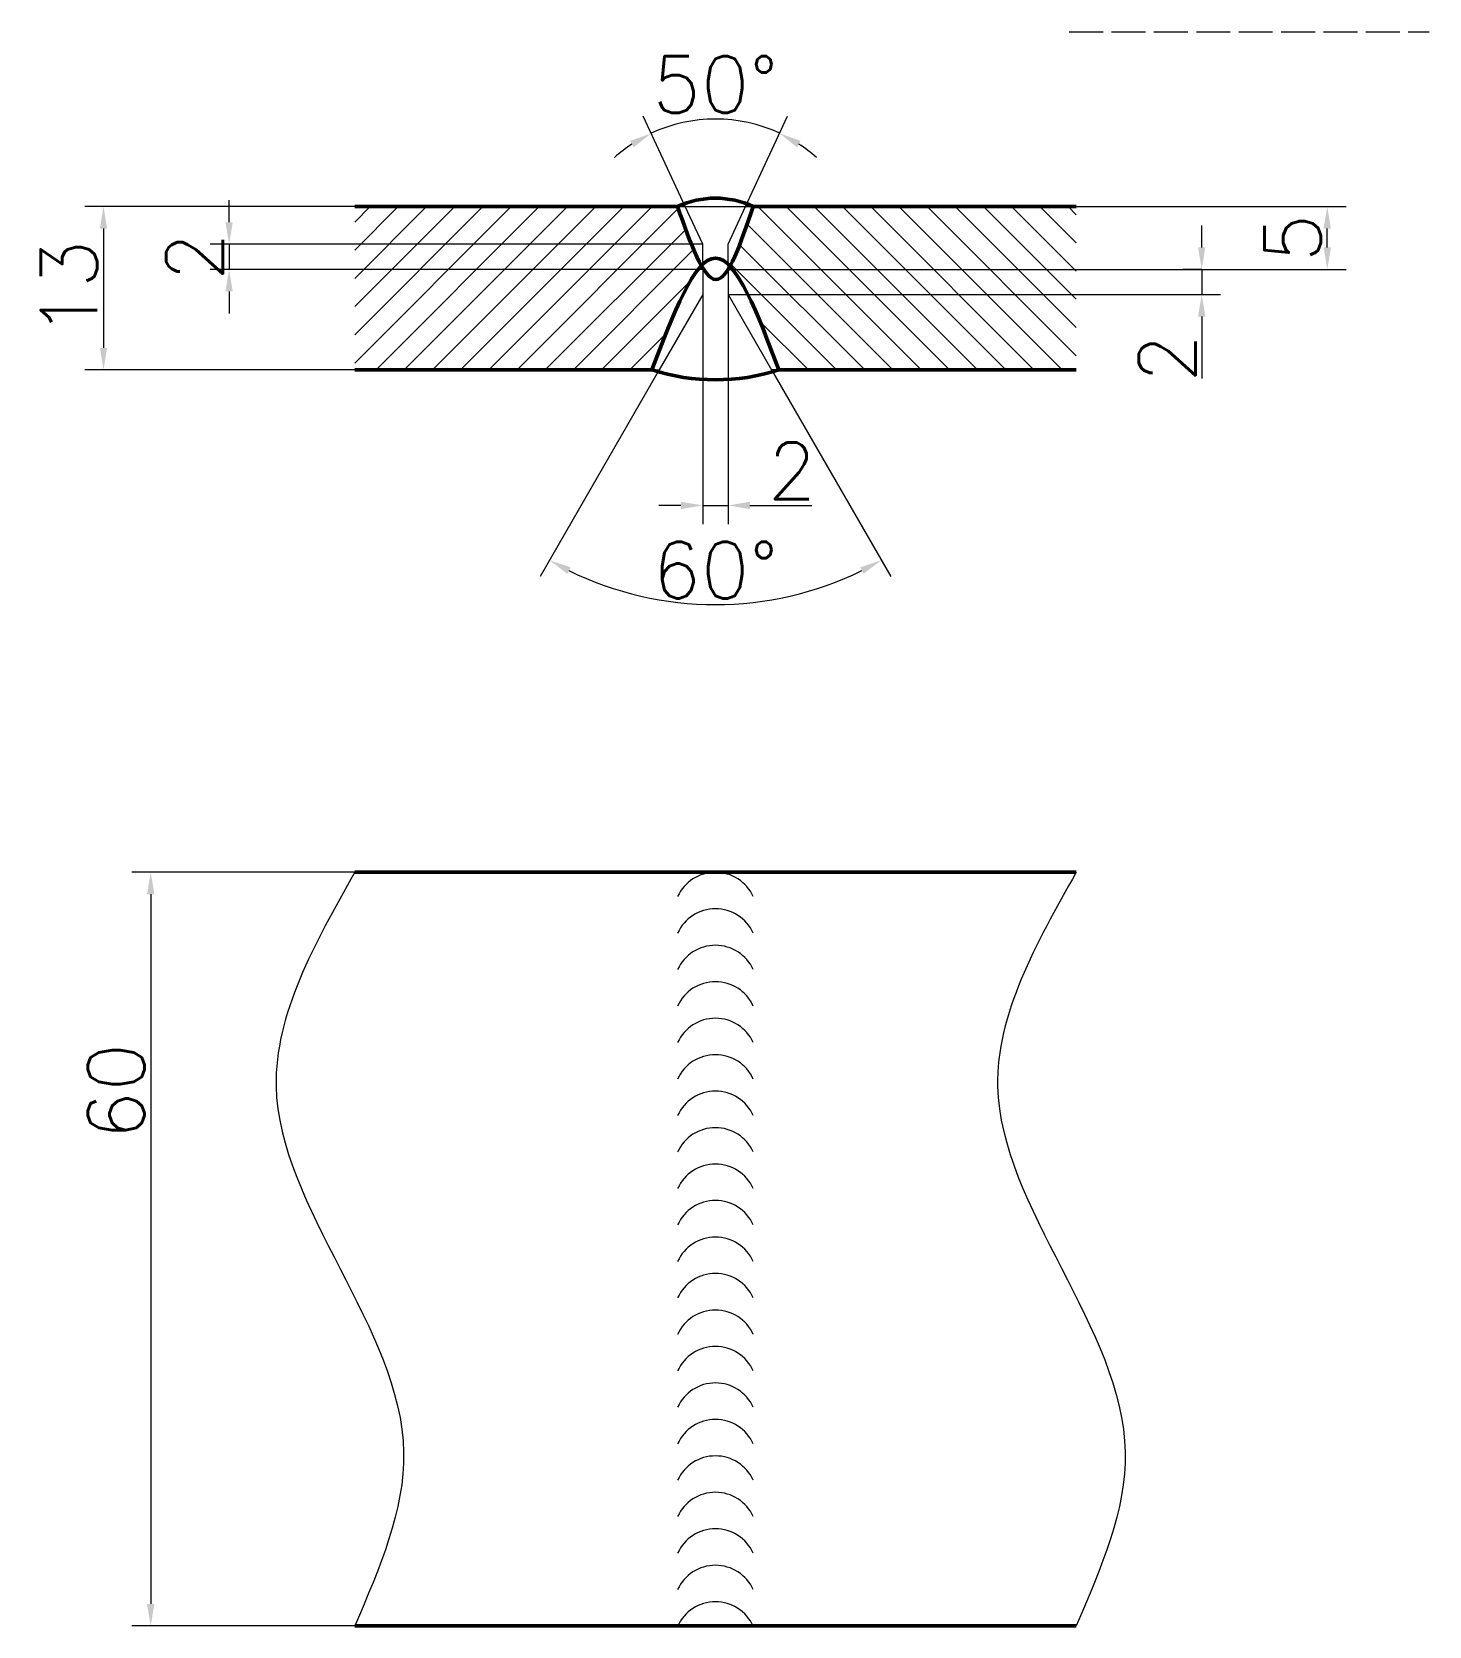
# Model space of a CAD drawing. Extents: x 42 to 153, y -80 to 47.
import ezdxf

# ---------------------------------------------------------------- set-up
doc = ezdxf.new("R2010")
doc.units = 0
doc.linetypes.add('AM_ISO02W050', pattern=[7.5, 6, -1.5])
doc.linetypes.add('HIDDEN', pattern=[9.525, 6.35, -3.175])
doc.layers.get('Defpoints').update_dxf_attribs({"linetype": 'CONTINUOUS'})
for name, color, linetype, lineweight in [('0A widoczne krawedzie i zarysy', 7, 'CONTINUOUS', 50), ('1 zarysy kladow miejscowych', 7, 'CONTINUOUS', 18), ('3 niewidoczne krawedzie', 6, 'HIDDEN', 18), ('5 wymiarowanie', 7, 'CONTINUOUS', 18), ('8 kreskowanie', 7, 'CONTINUOUS', 18)]:
    doc.layers.add(name, color=color, linetype=linetype, lineweight=lineweight)
doc.styles.get("Standard").update_dxf_attribs({"font": 'simplex.shx'})
doc.dimstyles.new('STW25', dxfattribs={"dimscale": 0.5, "dimtxt": 5, "dimasz": 3.5, "dimexe": 3, "dimexo": 0, "dimgap": 1, "dimtad": 1, "dimdec": 1, "dimzin": 9, "dimdsep": 46, "dimtxsty": 'Standard', "dimcen": 0, "dimclrd": 256, "dimclre": 256, "dimclrt": 256, "dimadec": 1, "dimazin": 2, "dimtp": 0.1, "dimtm": 0.1, "dimtfac": 0.71, "dimtdec": 1, "dimtmove": 0, "dimatfit": 3, "dimfxl": 1, "dimtzin": 0, "dimlwd": -1, "dimlwe": -1, "dimarcsym": 0})

# ---------------------------------------------------------------- blocks, each defined once
blk = doc.blocks.new('*U7')
at = {"layer": '5 wymiarowanie', "ltscale": 0.1}
blk.add_arc((0, -2.34), 3.31, 24.5467, 155.4533, dxfattribs=at)
blk = doc.blocks.new('*U8')
at = {"layer": '5 wymiarowanie', "color": 0, "linetype": 'ByBlock', "lineweight": -2, "transparency": 16777216}
for p in [(0, 0), (0, -2.9), (0, -5.81), (0, -8.71), (0, -11.62), (0, -14.52), (0, -17.42), (0, -20.33), (0, -23.23), (0, -26.13), (0, -29.04), (0, -31.94), (0, -34.85), (0, -37.75), (0, -40.65), (0, -43.56), (0, -46.46), (0, -49.36), (0, -52.27), (0, -55.17), (0, -58.08)]:
    blk.add_blockref('*U7', p, dxfattribs=at)
blk = doc.blocks.new('*D10')
at = {"layer": '5 wymiarowanie', "ltscale": 0.1, "transparency": 16777216}
for p, q in [((67.52, -20.17), (49.78, -20.17)), ((51.28, -21.92), (51.28, -78.42)), ((67.52, -80.17), (49.78, -80.17))]:
    blk.add_line(p, q, dxfattribs=at)
for points in [[(50.98, -21.92), (51.57, -21.92), (51.28, -20.17)], [(50.98, -78.42), (51.57, -78.42), (51.28, -80.17)]]:
    blk.add_solid(points, dxfattribs=at)
at = {"layer": 'Defpoints', "color": 0, "ltscale": 0.1, "transparency": 16777216}
for p in [(67.52, -20.17), (51.28, -80.17), (67.52, -80.17)]:
    blk.add_point(p, dxfattribs=at)
at = {"layer": '5 wymiarowanie', "ltscale": 0.1, "transparency": 16777216, "insert": (48.53, -37.61), "char_height": 4.5, "attachment_point": 5, "rotation": 90}
blk.add_mtext('60', dxfattribs=at)
blk = doc.blocks.new('*D11')
at = {"layer": '5 wymiarowanie', "ltscale": 0.1, "transparency": 16777216}
for p, q in [((67.52, 32.83), (46.02, 32.83)), ((47.52, 31.08), (47.52, 21.58)), ((67.52, 19.83), (46.02, 19.83))]:
    blk.add_line(p, q, dxfattribs=at)
for points in [[(47.23, 31.08), (47.81, 31.08), (47.52, 32.83)], [(47.23, 21.58), (47.81, 21.58), (47.52, 19.83)]]:
    blk.add_solid(points, dxfattribs=at)
at = {"layer": 'Defpoints', "color": 0, "ltscale": 0.1, "transparency": 16777216}
for p in [(67.52, 32.83), (47.52, 19.83), (67.52, 19.83)]:
    blk.add_point(p, dxfattribs=at)
at = {"layer": '5 wymiarowanie', "ltscale": 0.1, "transparency": 16777216, "insert": (44.77, 26.33), "char_height": 4.5, "attachment_point": 5, "rotation": 90}
blk.add_mtext('13', dxfattribs=at)
blk = doc.blocks.new('*D12')
at = {"layer": '5 wymiarowanie', "ltscale": 0.1, "transparency": 16777216}
for p, q in [((134.97, 29.58), (134.97, 31.33)), ((134.97, 27.83), (133.47, 27.83)), ((134.97, 27.83), (134.97, 25.83)), ((97.25, 25.83), (136.47, 25.83)), ((134.97, 24.08), (134.97, 19.15))]:
    blk.add_line(p, q, dxfattribs=at)
for points in [[(134.68, 29.58), (135.26, 29.58), (134.97, 27.83)], [(134.68, 24.08), (135.26, 24.08), (134.97, 25.83)]]:
    blk.add_solid(points, dxfattribs=at)
at = {"layer": 'Defpoints', "color": 0, "ltscale": 0.1, "transparency": 16777216}
for p in [(134.97, 27.83), (97.25, 25.83), (134.97, 25.83)]:
    blk.add_point(p, dxfattribs=at)
at = {"layer": '5 wymiarowanie', "ltscale": 0.1, "transparency": 16777216, "insert": (132.22, 20.74), "char_height": 4.5, "attachment_point": 5, "rotation": 90}
blk.add_mtext('2', dxfattribs=at)
blk = doc.blocks.new('*D13')
at = {"layer": '5 wymiarowanie', "ltscale": 0.1, "transparency": 16777216}
for p, q in [((95.25, 25.83), (95.25, 7.54)), ((97.25, 25.83), (97.25, 7.54)), ((93.5, 9.04), (91.75, 9.04)), ((95.25, 9.04), (97.25, 9.04)), ((99, 9.04), (103.93, 9.04))]:
    blk.add_line(p, q, dxfattribs=at)
for points in [[(93.5, 9.33), (93.5, 8.75), (95.25, 9.04)], [(99, 9.33), (99, 8.75), (97.25, 9.04)]]:
    blk.add_solid(points, dxfattribs=at)
at = {"layer": 'Defpoints', "color": 0, "ltscale": 0.1, "transparency": 16777216}
for p in [(95.25, 25.83), (97.25, 25.83), (97.25, 9.04)]:
    blk.add_point(p, dxfattribs=at)
at = {"layer": '5 wymiarowanie', "ltscale": 0.1, "transparency": 16777216, "insert": (102.34, 11.79), "char_height": 4.5, "attachment_point": 5}
blk.add_mtext('2', dxfattribs=at)
blk = doc.blocks.new('*D14')
at = {"layer": '5 wymiarowanie', "ltscale": 0.1, "transparency": 16777216}
for p, q in [((93.85, 32.83), (90.49, 40.02)), ((98.64, 32.83), (102, 40.02))]:
    blk.add_line(p, q, dxfattribs=at)
for start, end in [(65, 115), (123.287, 131.5741), (48.4259, 56.713)]:
    blk.add_arc((96.25, 27.69), 12.11, start, end, dxfattribs=at)
for points in [[(89.46, 38.06), (89.74, 37.55), (91.13, 38.66)], [(102.75, 37.55), (103.03, 38.06), (101.36, 38.66)]]:
    blk.add_solid(points, dxfattribs=at)
at = {"layer": 'Defpoints', "color": 0, "ltscale": 0.1, "transparency": 16777216}
for p in [(98, 39.67), (93.85, 32.83), (98.64, 32.83), (95.25, 29.83), (97.25, 29.83)]:
    blk.add_point(p, dxfattribs=at)
at = {"layer": '5 wymiarowanie', "ltscale": 0.1, "transparency": 16777216, "insert": (96.25, 42.55), "char_height": 4.5, "attachment_point": 5}
blk.add_mtext('50°', dxfattribs=at)
blk = doc.blocks.new('*D15')
at = {"layer": '5 wymiarowanie', "ltscale": 0.1, "transparency": 16777216}
for p, q in [((91.78, 19.83), (82.28, 3.38)), ((100.71, 19.83), (110.21, 3.38))]:
    blk.add_line(p, q, dxfattribs=at)
blk.add_arc((96.25, 27.56), 26.42, 243.7954, 296.2046, dxfattribs=at)
for points in [[(84.44, 3.6), (84.72, 4.11), (83.03, 4.68)], [(107.78, 4.11), (108.05, 3.6), (109.46, 4.68)]]:
    blk.add_solid(points, dxfattribs=at)
at = {"layer": 'Defpoints', "color": 0, "ltscale": 0.1, "transparency": 16777216}
for p in [(95.25, 25.83), (97.25, 25.83), (91.78, 19.83), (100.71, 19.83), (91.66, 1.54)]:
    blk.add_point(p, dxfattribs=at)
at = {"layer": '5 wymiarowanie', "ltscale": 0.1, "transparency": 16777216, "insert": (96.25, 3.89), "char_height": 4.5, "attachment_point": 5}
blk.add_mtext('60°', dxfattribs=at)
blk = doc.blocks.new('*D16')
at = {"layer": '5 wymiarowanie', "ltscale": 0.1, "transparency": 16777216}
for p, q in [((57.52, 31.58), (57.52, 33.33)), ((95.25, 29.83), (56.02, 29.83)), ((57.52, 29.83), (57.52, 27.83)), ((95.25, 27.83), (56.02, 27.83)), ((57.52, 26.08), (57.52, 24.33))]:
    blk.add_line(p, q, dxfattribs=at)
for points in [[(57.23, 31.58), (57.81, 31.58), (57.52, 29.83)], [(57.23, 26.08), (57.81, 26.08), (57.52, 27.83)]]:
    blk.add_solid(points, dxfattribs=at)
at = {"layer": 'Defpoints', "color": 0, "ltscale": 0.1, "transparency": 16777216}
for p in [(95.25, 29.83), (57.52, 27.83), (95.25, 27.83)]:
    blk.add_point(p, dxfattribs=at)
at = {"layer": '5 wymiarowanie', "ltscale": 0.1, "transparency": 16777216, "insert": (54.77, 28.83), "char_height": 4.5, "attachment_point": 5, "rotation": 90}
blk.add_mtext('2', dxfattribs=at)
blk = doc.blocks.new('*D17')
at = {"layer": '5 wymiarowanie', "ltscale": 0.1, "transparency": 16777216}
for p, q in [((93.85, 32.83), (146.47, 32.83)), ((144.97, 29.58), (144.97, 31.08)), ((97.24, 27.83), (146.47, 27.83))]:
    blk.add_line(p, q, dxfattribs=at)
for points in [[(144.68, 31.08), (145.26, 31.08), (144.97, 32.83)], [(144.68, 29.58), (145.26, 29.58), (144.97, 27.83)]]:
    blk.add_solid(points, dxfattribs=at)
at = {"layer": 'Defpoints', "color": 0, "ltscale": 0.1, "transparency": 16777216}
for p in [(93.85, 32.83), (144.97, 32.83), (97.24, 27.83)]:
    blk.add_point(p, dxfattribs=at)
at = {"layer": '5 wymiarowanie', "ltscale": 0.1, "transparency": 16777216, "insert": (142.22, 30.33), "char_height": 4.5, "attachment_point": 5, "rotation": 90}
blk.add_mtext('5', dxfattribs=at)

msp = doc.modelspace()

# ---------------------------------------------------------------- hatches: boundary and pattern name
at = {"layer": '8 kreskowanie', "ltscale": 0.1}
h = msp.add_hatch(dxfattribs=at)
h.set_pattern_fill('ANSI31', color=256, scale=0.5)
edge = h.paths.add_edge_path()
edge.add_spline(control_points=[(91.19, 19.83), (92.51, 23.3), (93.82, 26.76), (95.13, 28.13)], knot_values=[0, 0, 0, 0, 7.974075, 7.974075, 7.974075, 7.974075], degree=3, periodic=0)
edge.add_spline(control_points=[(95.13, 28.13), (94.5, 29.23), (93.87, 31.03), (93.23, 32.83)], knot_values=[0, 0, 0, 0, 4.056956, 4.056956, 4.056956, 4.056956], degree=3, periodic=0)
edge.add_line((93.23, 32.83), (67.52, 32.83))
edge.add_line((67.52, 32.83), (67.52, 19.83))
edge.add_line((67.52, 19.83), (91.19, 19.83))
h = msp.add_hatch(dxfattribs=at)
h.set_pattern_fill('ANSI31', color=256, scale=0.5, angle=90)
edge = h.paths.add_edge_path()
edge.add_line((124.97, 32.83), (99.26, 32.83))
edge.add_spline(control_points=[(99.26, 32.83), (98.64, 31.01), (98.02, 29.19), (97.4, 28.09)], knot_values=[8.97654, 8.97654, 8.97654, 8.97654, 13.07331, 13.07331, 13.07331, 13.07331], degree=3, periodic=0)
edge.add_spline(control_points=[(97.4, 28.09), (98.7, 26.7), (100, 23.26), (101.3, 19.83)], knot_values=[12.566569, 12.566569, 12.566569, 12.566569, 20.46536, 20.46536, 20.46536, 20.46536], degree=3, periodic=0)
edge.add_line((101.3, 19.83), (124.97, 19.83))
edge.add_line((124.97, 19.83), (124.97, 32.83))

# ---------------------------------------------------------------- linework, layer by layer
at = {"layer": '0A widoczne krawedzie i zarysy', "ltscale": 0.1}
for p, q in [((93.23, 32.83), (67.52, 32.83)), ((99.26, 32.83), (124.97, 32.83)), ((67.52, 19.83), (91.19, 19.83)), ((124.97, 19.83), (101.3, 19.83)), ((67.52, -20.17), (124.97, -20.17)), ((67.52, -80.17), (124.97, -80.17))]:
    msp.add_line(p, q, dxfattribs=at)
for centre, radius, start, end in [((96.25, 26.36), 7.14, 65.0278, 114.9722), ((96.25, 35.62), 16.58, 252.2593, 287.7407)]:
    msp.add_arc(centre, radius, start, end, dxfattribs=at)
for points in [[(93.23, 32.83), (96.29, 27.03), (99.26, 32.83)], [(91.19, 19.83), (96.25, 28.73), (101.3, 19.83)]]:
    msp.add_spline(points, degree=3, dxfattribs=at)
at = {"layer": '1 zarysy kladow miejscowych', "ltscale": 0.1}
for p, q in [((93.23, 32.83), (93.85, 32.83)), ((95.25, 29.83), (93.85, 32.83)), ((97.25, 29.83), (98.64, 32.83)), ((99.26, 32.83), (98.64, 32.83)), ((95.25, 27.93), (95.25, 29.83)), ((97.25, 27.93), (97.25, 29.83)), ((95.25, 27.93), (95.25, 25.83)), ((97.25, 27.93), (97.25, 25.83)), ((95.25, 25.83), (91.78, 19.83)), ((97.25, 25.83), (100.71, 19.83)), ((91.19, 19.83), (91.78, 19.83)), ((101.3, 19.83), (100.71, 19.83))]:
    msp.add_line(p, q, dxfattribs=at)
at = {"layer": '3 niewidoczne krawedzie', "ltscale": 0.1}
msp.add_line((57.52, 32.83), (57.52, 32.83), dxfattribs=at)
at = {"layer": '5 wymiarowanie', "linetype": 'AM_ISO02W050', "ltscale": 0.45}
msp.add_line((124.42, 46.74), (153.08, 46.74), dxfattribs=at)
at = {"layer": '5 wymiarowanie', "ltscale": 0.1}
for points in [[(67.52, -20.17), (61.26, -37.19), (71.42, -66.34), (67.52, -80.17)], [(124.97, -20.17), (118.72, -37.19), (128.88, -66.34), (124.97, -80.17)]]:
    msp.add_spline(points, degree=3, dxfattribs=at)

# ---------------------------------------------------------------- block references
at = {"layer": '5 wymiarowanie'}
msp.add_blockref('*U8', (96.25, -21.14), dxfattribs=at)

# ---------------------------------------------------------------- dimensions: what is measured, and where the dimension line sits
at = {"layer": '5 wymiarowanie', "ltscale": 0.1}
for base, line1, line2, picture, middle in [((98.0005, 39.6674), ((97.2454, 29.8299), (98.6443, 32.8299)), ((95.2454, 29.8299), (93.8465, 32.8299)), '*D14', (96.2454, 42.5452)), ((91.66, 1.54), ((97.25, 25.83), (100.71, 19.83)), ((95.25, 25.83), (91.78, 19.83)), '*D15', (96.25, 3.89))]:
    dim = msp.add_angular_dim_2l(base=base, line1=line1, line2=line2, dimstyle='STW25', override={"dimtxt": 9}, dxfattribs=at)
    dim.commit()
    dim.dimension.update_dxf_attribs({"geometry": picture, "text_midpoint": middle})
for base, p1, p2, picture, middle in [((57.52, 27.83), (95.25, 29.83), (95.25, 27.83), '*D16', (57.52, 28.83)), ((51.28, -80.17), (67.52, -20.17), (67.52, -80.17), '*D10', (51.28, -37.61))]:
    dim = msp.add_linear_dim(base=base, p1=p1, p2=p2, angle=90, dimstyle='STW25', override={"dimtxt": 9}, dxfattribs=at)
    dim.commit()
    dim.dimension.update_dxf_attribs({"geometry": picture, "text_midpoint": middle, "dimtype": 160})
for base, p1, p2, picture, middle in [((47.52, 19.83), (67.52, 32.83), (67.52, 19.83), '*D11', (44.77, 26.33)), ((144.97, 32.83), (97.24, 27.83), (93.85, 32.83), '*D17', (142.22, 30.33)), ((134.97, 25.83), (134.97, 27.83), (97.25, 25.83), '*D12', (132.22, 20.74))]:
    dim = msp.add_linear_dim(base=base, p1=p1, p2=p2, angle=90, dimstyle='STW25', override={"dimtxt": 9}, dxfattribs=at)
    dim.commit()
    dim.dimension.update_dxf_attribs({"geometry": picture, "text_midpoint": middle})
dim = msp.add_linear_dim(base=(97.25, 9.04), p1=(95.25, 25.83), p2=(97.25, 25.83), dimstyle='STW25', override={"dimtxt": 9}, dxfattribs=at)
dim.commit()
dim.dimension.update_dxf_attribs({"geometry": '*D13', "text_midpoint": (102.34, 11.79)})

doc.saveas('drawing.dxf')
